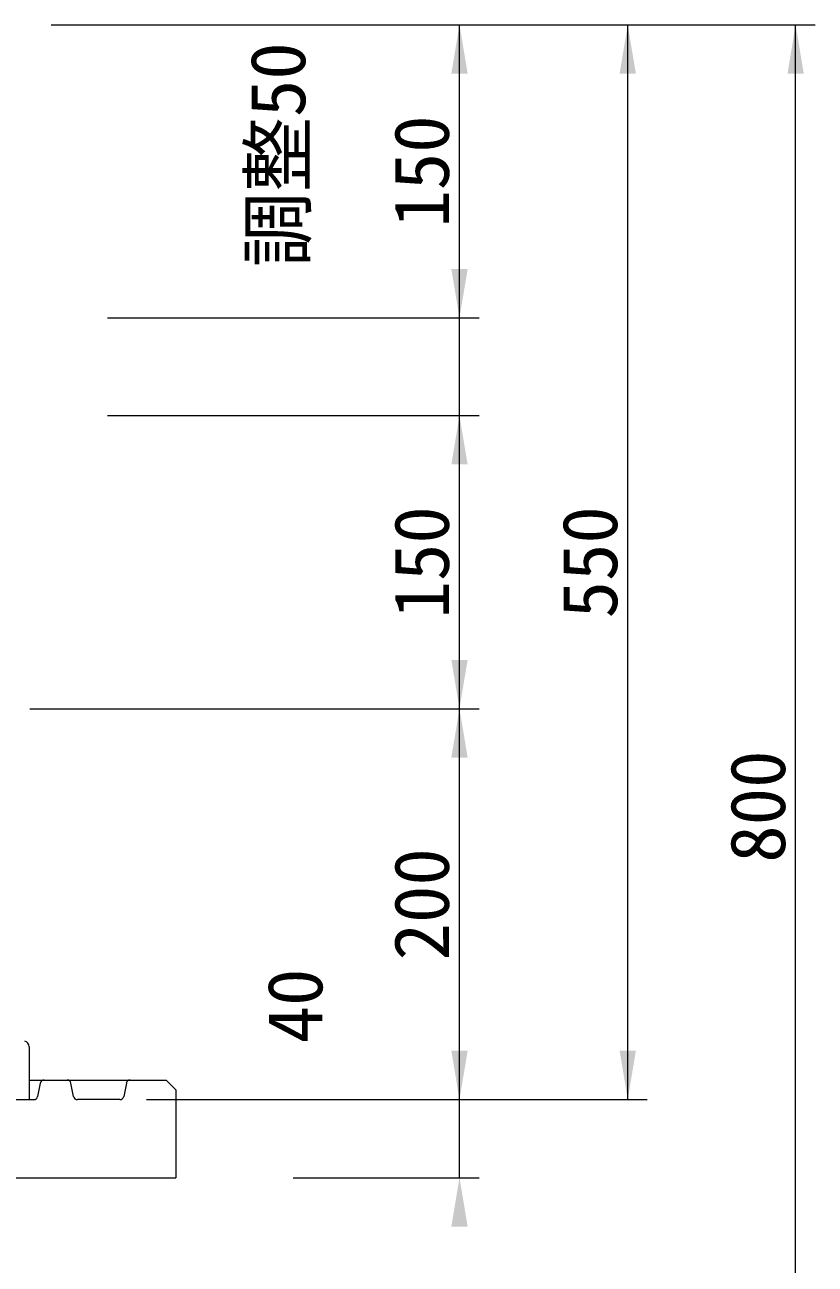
# Model space of a CAD drawing. Units: millimetres, scale not verified. Extents: x -6861 to 6861, y -5221 to 5221.
# Drawn here: x 2021 to 2425, y 1648 to 2282 of the extents above; entities that cross this region are included whole.
import ezdxf
from ezdxf.enums import TextEntityAlignment as Align

# ---------------------------------------------------------------- set-up
doc = ezdxf.new("R2010")
doc.units = ezdxf.units.MM
doc.header["$LTSCALE"] = 20
doc.layers.add('0-5_細線', color=7, linetype='Continuous', lineweight=18)
doc.layers.add('0-7_寸法', color=1, linetype='Continuous', lineweight=18)
doc.styles.add('ＭＳ ゴシック', font='')
doc.styles.get('ＭＳ ゴシック').set_extended_font_data('MS Gothic')

msp = doc.modelspace()

# ---------------------------------------------------------------- linework, layer by layer
at = {"layer": '0-5_細線'}
for p, q in [((2022.8, 1759.35), (2022.8, 1732.35)), ((2022.8, 1742.35), (2030.44, 1742.35)), ((2028.48, 1740.74), (2027.12, 1733.95)), ((2030.44, 1742.35), (2042.16, 1742.35)), ((2030.44, 1742.35), (2092.8, 1742.35)), ((2045.48, 1733.95), (2044.12, 1740.74)), ((2072.48, 1740.74), (2071.12, 1733.95)), ((2097.8, 1737.35), (2092.8, 1742.35)), ((1622.8, 1732.35), (2022.8, 1732.35)), ((1822.8, 1732.35), (2025.16, 1732.35)), ((2069.16, 1732.35), (2047.44, 1732.35)), ((2097.8, 1737.35), (2097.8, 1692.35)), ((1547.8, 1692.35), (2097.8, 1692.35))]:
    msp.add_line(p, q, dxfattribs=at)
for centre, radius, start, end in [((2019.8, 1759.35), 3, 0, 75.571), ((2030.44, 1740.35), 2, 90, 168.691), ((2042.16, 1740.35), 2, 11.309, 90), ((2074.44, 1740.35), 2, 90, 168.691), ((2025.16, 1734.35), 2, 270, 348.691), ((2047.44, 1734.35), 2, 191.309, 270), ((2069.16, 1734.35), 2, 270, 348.691)]:
    msp.add_arc(centre, radius, start, end, dxfattribs=at)
at = {"layer": '0-7_寸法'}
for p, q in [((2033.95, 2282.35), (2252.89, 2282.35)), ((2033.95, 2282.35), (2338.95, 2282.35)), ((2033.95, 2282.35), (2424.83, 2282.35)), ((2242.89, 1692.35), (2242.89, 2282.35)), ((2328.95, 1732.35), (2328.95, 2282.35)), ((2414.83, 1482.35), (2414.83, 2282.35)), ((2062.8, 2132.35), (2252.89, 2132.35)), ((2062.8, 2132.35), (2252.89, 2132.35)), ((2062.8, 2082.35), (2252.89, 2082.35)), ((2062.8, 2082.35), (2252.89, 2082.35)), ((2023.06, 1932.35), (2252.89, 1932.35)), ((2023.06, 1932.35), (2252.89, 1932.35)), ((2082.8, 1732.35), (2252.89, 1732.35)), ((2082.8, 1732.35), (2338.95, 1732.35)), ((2082.8, 1732.35), (2252.89, 1732.35)), ((2157.8, 1692.35), (2252.89, 1692.35))]:
    msp.add_line(p, q, dxfattribs=at)
for points in [[(2238.72, 2257.35), (2242.89, 2282.35), (2247.06, 2257.35)], [(2324.78, 2257.35), (2328.95, 2282.35), (2333.12, 2257.35)], [(2410.66, 2257.35), (2414.83, 2282.35), (2418.99, 2257.35)], [(2238.72, 2157.35), (2242.89, 2132.35), (2247.06, 2157.35)], [(2238.72, 2157.35), (2242.89, 2132.35), (2247.06, 2157.35)], [(2238.72, 2057.35), (2242.89, 2082.35), (2247.06, 2057.35)], [(2238.72, 2057.35), (2242.89, 2082.35), (2247.06, 2057.35)], [(2238.72, 1957.35), (2242.89, 1932.35), (2247.06, 1957.35)], [(2238.72, 1907.35), (2242.89, 1932.35), (2247.06, 1907.35)], [(2238.72, 1757.35), (2242.89, 1732.35), (2247.06, 1757.35)], [(2238.72, 1757.35), (2242.89, 1732.35), (2247.06, 1757.35)], [(2324.78, 1757.35), (2328.95, 1732.35), (2333.12, 1757.35)], [(2238.72, 1667.35), (2242.89, 1692.35), (2247.06, 1667.35)]]:
    msp.add_solid(points, dxfattribs=at)

# ---------------------------------------------------------------- texts
at = {"layer": '0-7_寸法', "style": 'ＭＳ ゴシック'}
for s, p in [('調整50', (2172.44, 2158.31)), ('150', (2245.93, 2178.55)), ('150', (2245.93, 1978.55)), ('550', (2331.99, 1978.55)), ('800', (2417.87, 1853.55)), ('200', (2245.93, 1803.55)), ('40', (2181.19, 1761.09))]:
    msp.add_text(s, height=28.15, rotation=90, dxfattribs=at).set_placement(p, align=Align.BOTTOM_LEFT)

doc.saveas('drawing.dxf')
